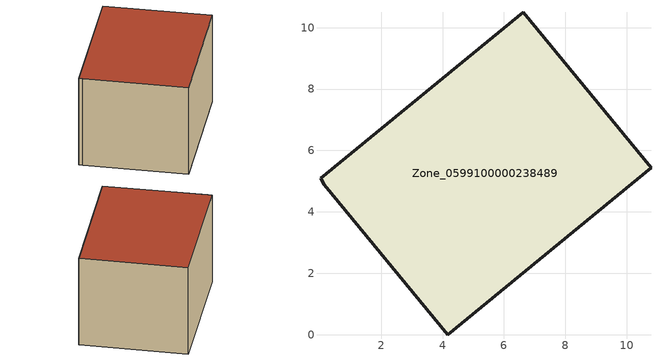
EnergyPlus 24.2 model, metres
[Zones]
Zone_0599100000238489
 floor ground (C_G): 10.79,5.44 4.17,0 0.15,4.88 0.03,5.09 6.63,10.5 z3.14
 wall outside (C_F): 10.79,5.44 6.63,10.5 0.03,5.09 0.15,4.88 4.17,0 10.79,5.44 z3.14:9.07
 roof outside (C_R): 4.17,0 10.79,5.44 6.63,10.5 0.03,5.09 0.15,4.88 z9.07
[BUILDING]
Pand.0599100000238489: North Axis=0; Terrain=City; Loads Convergence Tolerance Value=0.04; Temperature Convergence Tolerance Value=0.4; Solar Distribution=FullExterior; Maximum Number of Warmup Days=25; Minimum Number of Warmup Days=1
[Site:Location]
Rotterdam.The.Hague.AP_ZH_NLD Design_Conditions: Latitude=51.96; Longitude=4.45; Time Zone=1; Elevation=-4.5
[SITE:GROUNDTEMPERATURE:BUILDINGSURFACE]
18, 18, 18, 18, 18, 18, 18, 18, 18, 18, 18, 18
[MATERIAL] Thermal Absorptance=0.9; Solar Absorptance=0.7; Visible Absorptance=0.7
Name | Roughness | Thickness | Conductivity | Density | Specific Heat
G.TC.1946-1964 | MediumSmooth | 0.15 | 1 | 540 | 1210
F.TC.1946-1964 | Rough | 0.3 | 0.857143 | 1920 | 840
R.TC.1946-1964 | MediumRough | 0.2 | 0.235294 | 1500 | 1000
[CONSTRUCTION]
C_G: G.TC.1946-1964
C_F: F.TC.1946-1964
C_R: R.TC.1946-1964
[ZONE]
Zone_0599100000238489: Type=1; Multiplier=1; Ceiling Height=Autocalculate; Volume=Autocalculate; Floor Area=autocalculate; Part of Total Floor Area=Yes
[ZONEINFILTRATION:DESIGNFLOWRATE]
Infil_Zone_0599100000238489: Zone or ZoneList or Space or SpaceList=Zone_0599100000238489; Schedule=AlwaysOn; Design Flow Rate Calculation Method=Flow/Area; Flow Rate per Floor Area=0.003; Constant Term Coefficient=1; Temperature Term Coefficient=0; Velocity Term Coefficient=0; Velocity Squared Term Coefficient=0
[HVACTEMPLATE:ZONE:IDEALLOADSAIRSYSTEM]
Zone_0599100000238489: Maximum Heating Supply Air Temperature=50; Minimum Cooling Supply Air Temperature=13; Maximum Heating Supply Air Humidity Ratio=0.0156; Minimum Cooling Supply Air Humidity Ratio=0.0077; Heating Limit=NoLimit; Cooling Limit=NoLimit; Dehumidification Control Type=ConstantSensibleHeatRatio; Cooling Sensible Heat Ratio=0.7; Dehumidification Setpoint=60; Humidification Control Type=None; Humidification Setpoint=30; Outdoor Air Method=None; Outdoor Air Flow Rate per Person=0.00944; Outdoor Air Flow Rate per Zone Floor Area=0; Outdoor Air Flow Rate per Zone=0; Demand Controlled Ventilation Type=None; Outdoor Air Economizer Type=NoEconomizer; Heat Recovery Type=None; Sensible Heat Recovery Effectiveness=0.7; Latent Heat Recovery Effectiveness=0.65
[ZONECONTROL:THERMOSTAT]
ThermostatControl_Zone_0599100000238489: Zone or ZoneList=Zone_0599100000238489; Control Type Schedule=DualSetpointControlType; Control 1=Thermostat_Zone_0599100000238489; Temperature Difference Between Cutout And Setpoint=0
[THERMOSTATSETPOINT:DUALSETPOINT]
Thermostat_Zone_0599100000238489: Heating Setpoint Temperature Schedule=HeatingSetpoint_Zone_0599100000238489; Cooling Setpoint Temperature Schedule=CoolingSetpoint_Zone_0599100000238489
[SCHEDULE:COMPACT]
HeatingSetpoint_Zone_0599100000238489: Through: 12/31, For: AllDays, Until: 24:00, 21
CoolingSetpoint_Zone_0599100000238489: Through: 12/31, For: AllDays, Until: 24:00, 24
DualSetpointControlType: Through: 12/31, For: AllDays, Until: 24:00, 4
AlwaysOn: Through: 12/31, For: AllDays, Until: 24:00, 1
